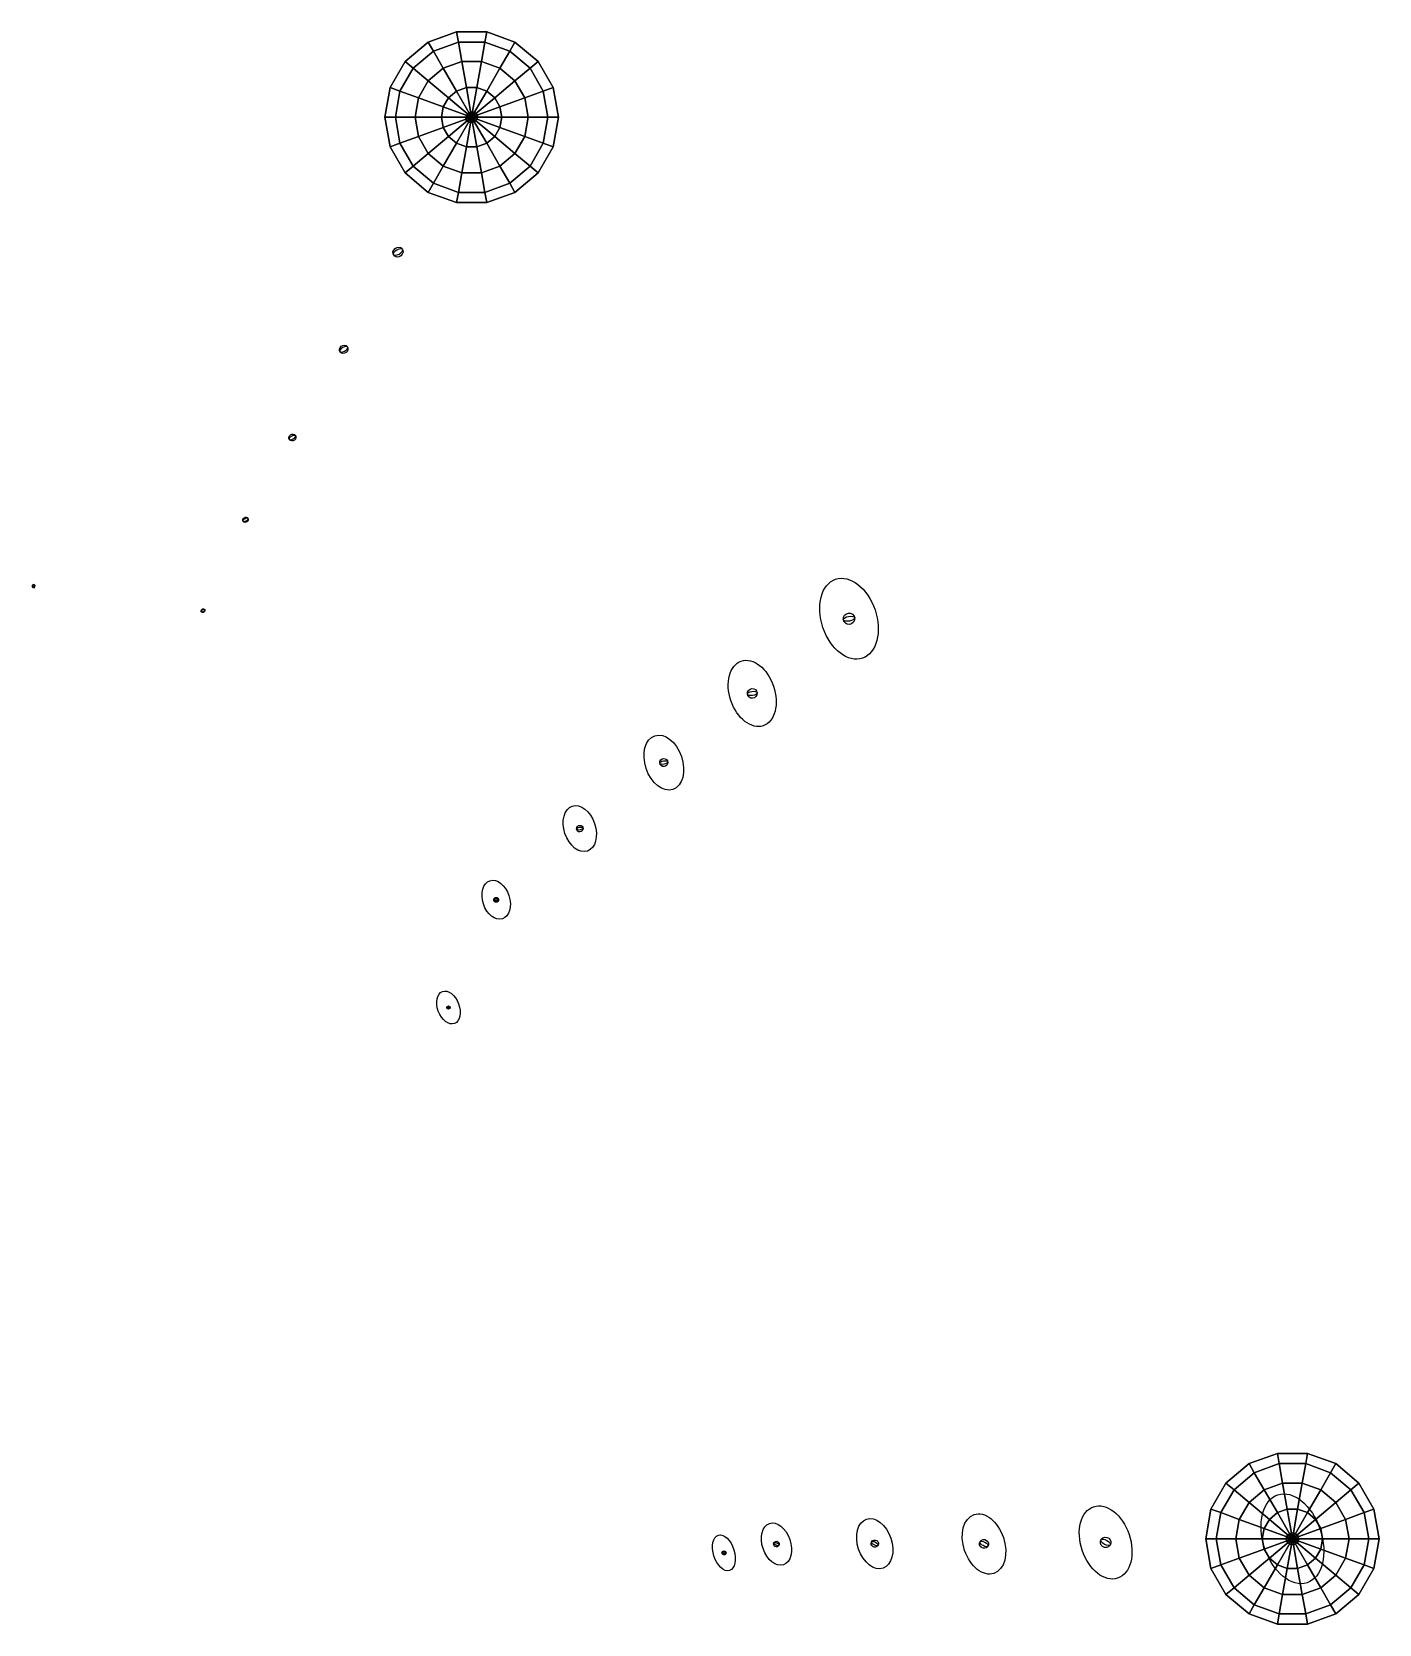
# Model space of a CAD drawing. Header units: metres. Extents: x -0.98 to 0.98, y -0.87 to 0.89.
# Drawn here: x 0.216 to 0.981, y -0.048 to 0.856 of the extents above; entities that cross this region are included whole.
import ezdxf

# ---------------------------------------------------------------- set-up
doc = ezdxf.new("R2010")
doc.units = ezdxf.units.M

msp = doc.modelspace()

# ---------------------------------------------------------------- linework, layer by layer
at = {"color": 0, "extrusion": (-0.71164, -0.242802, 0.659254)}
msp.add_circle((-0.27478, 1.30242, 0.06129), 0.02368, dxfattribs=at)
at = {"color": 0, "extrusion": (-0.712338, -0.241515, 0.658973)}
msp.add_circle((-0.25382, 2.76212, 1.42761), 0.0194, dxfattribs=at)
at = {"color": 0, "extrusion": (-0.713537, -0.240593, 0.658012)}
msp.add_circle((-0.2339, 4.11207, 2.68253), 0.01609, dxfattribs=at)
at = {"color": 0, "extrusion": (-0.713765, -0.238535, 0.658514)}
msp.add_circle((-0.2153, 5.34941, 3.84627), 0.01348, dxfattribs=at)
at = {"color": 0, "extrusion": (-0.70705, -0.229525, 0.668879)}
msp.add_circle((-0.19693, 6.41418, 5.00659), 0.01139, dxfattribs=at)
at = {"color": 0, "extrusion": (-0.722897, -0.269457, 0.636249)}
msp.add_circle((-0.12451, 7.71745, 5.67799), 0.00969, dxfattribs=at)
at = {"color": 0, "extrusion": (-0.735393, -0.24414, 0.632133)}
msp.add_circle((0.29363, 0.55919, -0.68544), 0.02631, dxfattribs=at)
at = {"color": 0, "extrusion": (-0.715637, -0.24016, 0.655886)}
msp.add_circle((0.26473, 2.05555, 0.7495), 0.0214, dxfattribs=at)
at = {"color": 0, "extrusion": (-0.720999, -0.243198, 0.648856)}
msp.add_circle((0.2071, 5.99313, 4.31596), 0.01238, dxfattribs=at)
at = {"color": 0, "extrusion": (-0.71503, -0.241082, 0.65621)}
msp.add_circle((0.2246, 4.75428, 3.26299), 0.01471, dxfattribs=at)
at = {"color": 0, "extrusion": (-0.714316, -0.239942, 0.657404)}
msp.add_circle((0.24379, 3.45509, 2.0633), 0.01764, dxfattribs=at)
at = {"color": 0, "extrusion": (-0.786414, -0.244991, 0.567038)}
msp.add_circle((0.18882, 7.65038, 4.56325), 0.0105, dxfattribs=at)
at = {"layer": '1', "color": 1, "extrusion": (0.435827, -0.794773, -0.422362)}
msp.add_circle((0.72328, 2.02055, -1.42323), 0.00303, dxfattribs=at)
at = {"layer": '1', "color": 1, "extrusion": (0.427901, -0.798398, -0.423629)}
msp.add_circle((0.66579, 3.73964, -2.20092), 0.00257, dxfattribs=at)
at = {"layer": '1', "color": 1, "extrusion": (0.422263, -0.802114, -0.422265)}
msp.add_circle((0.61365, 5.33061, -2.90639), 0.0021, dxfattribs=at)
at = {"layer": '1', "color": 1, "extrusion": (0.417718, -0.805989, -0.419397)}
msp.add_circle((0.56605, 6.80649, -3.53928), 0.00163, dxfattribs=at)
at = {"layer": '1', "color": 1, "extrusion": (0.444735, -0.804405, -0.393883)}
msp.add_circle((0.52937, 8.28936, -3.88894), 0.00117, dxfattribs=at)
at = {"layer": '1', "color": 1, "extrusion": (0.152572, -0.900291, 0.407673)}
msp.add_circle((0.75802, 1.09479, 0.04916), 0.00327, dxfattribs=at)
at = {"layer": '1', "color": 1, "extrusion": (0.144091, -0.894604, 0.422992)}
msp.add_circle((0.69371, 2.89341, 0.9374), 0.0028, dxfattribs=at)
at = {"layer": '1', "color": 1, "extrusion": (0.147294, -0.894125, 0.422901)}
msp.add_circle((0.63913, 4.54981, 1.74657), 0.00233, dxfattribs=at)
at = {"layer": '1', "color": 1, "extrusion": (0.155693, -0.893402, 0.421416)}
msp.add_circle((0.58885, 6.07706, 2.48574), 0.00187, dxfattribs=at)
at = {"layer": '1', "color": 1, "extrusion": (0.177307, -0.891559, 0.416755)}
msp.add_circle((0.54152, 7.48774, 3.14436), 0.0014, dxfattribs=at)
at = {"layer": '1', "color": 1, "extrusion": (0.231575, -0.938218, 0.257138)}
msp.add_circle((0.51199, 9.29224, 2.28174), 0.000933, dxfattribs=at)
at = {"layer": '1', "color": 1, "extrusion": (-0.439738, -0.792613, 0.422368)}
msp.add_circle((0.72328, 2.02054, 0.50139), 0.00303, dxfattribs=at)
at = {"layer": '1', "color": 1, "extrusion": (-0.465589, -0.792512, 0.393893)}
msp.add_circle((0.52938, 8.28932, 3.22398), 0.00117, dxfattribs=at)
at = {"layer": '1', "color": 1, "extrusion": (-0.425221, -0.802051, 0.419407)}
msp.add_circle((0.56605, 6.80646, 2.81776), 0.00163, dxfattribs=at)
at = {"layer": '1', "color": 1, "extrusion": (-0.428513, -0.798787, 0.422274)}
msp.add_circle((0.61365, 5.33058, 2.12346), 0.0021, dxfattribs=at)
at = {"layer": '1', "color": 1, "extrusion": (-0.43403, -0.795079, 0.423636)}
msp.add_circle((0.6658, 3.73963, 1.35137), 0.00257, dxfattribs=at)
at = {"layer": '2', "color": 2, "extrusion": (-0.176481, 0.143493, 0.973789)}
msp.add_circle((-0.83452, 0.42499, 0.9479), 0.00327, dxfattribs=at)
at = {"layer": '2', "color": 2, "extrusion": (-0.173548, 0.14619, 0.973914)}
msp.add_circle((-0.77001, 0.84951, 2.90124), 0.0028, dxfattribs=at)
at = {"layer": '2', "color": 2, "extrusion": (-0.171404, 0.150038, 0.973709)}
msp.add_circle((-0.71047, 1.24614, 4.70129), 0.00233, dxfattribs=at)
at = {"layer": '2', "color": 2, "extrusion": (-0.167275, 0.154555, 0.973721)}
msp.add_circle((-0.65414, 1.60443, 6.36036), 0.00187, dxfattribs=at)
at = {"layer": '2', "color": 2, "extrusion": (-0.156998, 0.154834, 0.975386)}
msp.add_circle((-0.59538, 1.87462, 7.89796), 0.0014, dxfattribs=at)
at = {"layer": '2', "color": 2, "extrusion": (-0.243661, 0.247476, 0.937755)}
msp.add_circle((-0.53438, 3.41879, 8.93535), 0.000933, dxfattribs=at)
at = {"layer": '2', "color": 2, "extrusion": (-0.052757, -0.223343, 0.973311)}
msp.add_circle((0.80435, 0.65179, 1.94558), 0.00303, dxfattribs=at)
at = {"layer": '2', "color": 2, "extrusion": (-0.0723, -0.235006, 0.969301)}
msp.add_circle((0.89084, 0.2657, -0.0674), 0.0035, dxfattribs=at)
at = {"layer": '2', "color": 2, "extrusion": (-0.009593, -0.325175, 0.945605)}
msp.add_circle((0.60926, 2.90123, 8.40231), 0.00117, dxfattribs=at)
at = {"layer": '2', "color": 2, "extrusion": (-0.033758, -0.234115, 0.971623)}
msp.add_circle((0.63299, 1.82682, 7.13092), 0.00163, dxfattribs=at)
at = {"layer": '2', "color": 2, "extrusion": (-0.042814, -0.2254, 0.973325)}
msp.add_circle((0.68322, 1.43795, 5.54673), 0.0021, dxfattribs=at)
at = {"layer": '2', "color": 2, "extrusion": (-0.048175, -0.223054, 0.973615)}
msp.add_circle((0.7405, 1.05646, 3.81967), 0.00257, dxfattribs=at)
at = {"layer": '3', "color": 3, "extrusion": (0.307758, -0.409014, 0.859065)}
msp.add_circle((0.85771, 0.52921, 0.1755), 0.0035, dxfattribs=at)
at = {"layer": '3', "color": 3, "extrusion": (0.301027, -0.375117, 0.876738)}
msp.add_circle((0.78815, 1.43681, 1.98638), 0.00303, dxfattribs=at)
at = {"layer": '3', "color": 3, "extrusion": (0.294225, -0.379873, 0.877)}
msp.add_circle((0.7246, 2.33268, 3.64772), 0.00257, dxfattribs=at)
at = {"layer": '3', "color": 3, "extrusion": (0.286094, -0.389362, 0.875527)}
msp.add_circle((0.66383, 3.18002, 5.16584), 0.0021, dxfattribs=at)
at = {"layer": '3', "color": 3, "extrusion": (0.272554, -0.413282, 0.868857)}
msp.add_circle((0.60045, 4.05199, 6.51123), 0.00163, dxfattribs=at)
at = {"layer": '3', "color": 3, "extrusion": (-0.326451, 0.160632, -0.931465)}
msp.add_circle((-0.58131, 3.85123, -9.73935), 0.000933, dxfattribs=at)
at = {"layer": '3', "color": 3, "extrusion": (0.282853, -0.457286, 0.843139)}
msp.add_circle((0.54387, 5.15932, 7.56328), 0.00117, dxfattribs=at)
at = {"layer": '4', "color": 4, "extrusion": (0.45557, -0.789023, -0.412187)}
msp.add_circle((0.8072, 0.19208, -0.59838), 0.0035, dxfattribs=at)
at = {"layer": '4', "color": 4, "extrusion": (-0.455536, -0.789059, 0.412157)}
msp.add_circle((0.80718, 0.19209, -0.42462), 0.0035, dxfattribs=at)
at = {"layer": '5', "color": 5, "extrusion": (0.141086, -0.989997, 0)}
msp.add_circle((0.29148, 10.4731, -0.50486), 0.0007, dxfattribs=at)
at = {"layer": '6', "color": 6}
msp.add_circle((0.93206, 0.00005, -0.5), 0.0035, dxfattribs=at)
at = {"layer": 'Supports', "color": 1}
for points in [[(0.45851, 0.84983, 0.39665), (0.44438, 0.84469, 0.39665), (0.44141, 0.84983, 0.41297), (0.45748, 0.85568, 0.41297)], [(0.45748, 0.85568, 0.41297), (0.44141, 0.84983, 0.41297), (0.44141, 0.84983, 0.43033), (0.45748, 0.85568, 0.43033)], [(0.45748, 0.85568, 0.43033), (0.44141, 0.84983, 0.43033), (0.44438, 0.84469, 0.44665), (0.45851, 0.84983, 0.44665)], [(0.47355, 0.84983, 0.39665), (0.45851, 0.84983, 0.39665), (0.45748, 0.85568, 0.41297), (0.47458, 0.85568, 0.41297)], [(0.47458, 0.85568, 0.41297), (0.45748, 0.85568, 0.41297), (0.45748, 0.85568, 0.43033), (0.47458, 0.85568, 0.43033)], [(0.47458, 0.85568, 0.43033), (0.45748, 0.85568, 0.43033), (0.45851, 0.84983, 0.44665), (0.47355, 0.84983, 0.44665)], [(0.48768, 0.84469, 0.39665), (0.47355, 0.84983, 0.39665), (0.47458, 0.85568, 0.41297), (0.49065, 0.84983, 0.41297)], [(0.49065, 0.84983, 0.43033), (0.47458, 0.85568, 0.43033), (0.47355, 0.84983, 0.44665), (0.48768, 0.84469, 0.44665)], [(0.49065, 0.84983, 0.41297), (0.47458, 0.85568, 0.41297), (0.47458, 0.85568, 0.43033), (0.49065, 0.84983, 0.43033)], [(0.44438, 0.84469, 0.39665), (0.43286, 0.83502, 0.39665), (0.42831, 0.83884, 0.41297), (0.44141, 0.84983, 0.41297)], [(0.44141, 0.84983, 0.41297), (0.42831, 0.83884, 0.41297), (0.42831, 0.83884, 0.43033), (0.44141, 0.84983, 0.43033)], [(0.44141, 0.84983, 0.43033), (0.42831, 0.83884, 0.43033), (0.43286, 0.83502, 0.44665), (0.44438, 0.84469, 0.44665)], [(0.44996, 0.83502, 0.38335), (0.44141, 0.82785, 0.38335), (0.43286, 0.83502, 0.39665), (0.44438, 0.84469, 0.39665)], [(0.44438, 0.84469, 0.44665), (0.43286, 0.83502, 0.44665), (0.44141, 0.82785, 0.45995), (0.44996, 0.83502, 0.45995)], [(0.46045, 0.83884, 0.38335), (0.44996, 0.83502, 0.38335), (0.44438, 0.84469, 0.39665), (0.45851, 0.84983, 0.39665)], [(0.45851, 0.84983, 0.44665), (0.44438, 0.84469, 0.44665), (0.44996, 0.83502, 0.45995), (0.46045, 0.83884, 0.45995)], [(0.47161, 0.83884, 0.38335), (0.46045, 0.83884, 0.38335), (0.45851, 0.84983, 0.39665), (0.47355, 0.84983, 0.39665)], [(0.47355, 0.84983, 0.44665), (0.45851, 0.84983, 0.44665), (0.46045, 0.83884, 0.45995), (0.47161, 0.83884, 0.45995)], [(0.4821, 0.83502, 0.38335), (0.47161, 0.83884, 0.38335), (0.47355, 0.84983, 0.39665), (0.48768, 0.84469, 0.39665)], [(0.48768, 0.84469, 0.44665), (0.47355, 0.84983, 0.44665), (0.47161, 0.83884, 0.45995), (0.4821, 0.83502, 0.45995)], [(0.49065, 0.82785, 0.38335), (0.4821, 0.83502, 0.38335), (0.48768, 0.84469, 0.39665), (0.4992, 0.83502, 0.39665)], [(0.4992, 0.83502, 0.44665), (0.48768, 0.84469, 0.44665), (0.4821, 0.83502, 0.45995), (0.49065, 0.82785, 0.45995)], [(0.4992, 0.83502, 0.39665), (0.48768, 0.84469, 0.39665), (0.49065, 0.84983, 0.41297), (0.50375, 0.83884, 0.41297)], [(0.50375, 0.83884, 0.43033), (0.49065, 0.84983, 0.43033), (0.48768, 0.84469, 0.44665), (0.4992, 0.83502, 0.44665)], [(0.50375, 0.83884, 0.41297), (0.49065, 0.84983, 0.41297), (0.49065, 0.84983, 0.43033), (0.50375, 0.83884, 0.43033)], [(0.43286, 0.83502, 0.39665), (0.42534, 0.822, 0.39665), (0.41976, 0.82403, 0.41297), (0.42831, 0.83884, 0.41297)], [(0.42831, 0.83884, 0.41297), (0.41976, 0.82403, 0.41297), (0.41976, 0.82403, 0.43033), (0.42831, 0.83884, 0.43033)], [(0.42831, 0.83884, 0.43033), (0.41976, 0.82403, 0.43033), (0.42534, 0.822, 0.44665), (0.43286, 0.83502, 0.44665)], [(0.44141, 0.82785, 0.38335), (0.43583, 0.81818, 0.38335), (0.42534, 0.822, 0.39665), (0.43286, 0.83502, 0.39665)], [(0.43286, 0.83502, 0.44665), (0.42534, 0.822, 0.44665), (0.43583, 0.81818, 0.45995), (0.44141, 0.82785, 0.45995)], [(0.45748, 0.822, 0.37467), (0.45293, 0.81818, 0.37467), (0.44141, 0.82785, 0.38335), (0.44996, 0.83502, 0.38335)], [(0.44996, 0.83502, 0.45995), (0.44141, 0.82785, 0.45995), (0.45293, 0.81818, 0.46864), (0.45748, 0.822, 0.46864)], [(0.46306, 0.82403, 0.37467), (0.45748, 0.822, 0.37467), (0.44996, 0.83502, 0.38335), (0.46045, 0.83884, 0.38335)], [(0.46045, 0.83884, 0.45995), (0.44996, 0.83502, 0.45995), (0.45748, 0.822, 0.46864), (0.46306, 0.82403, 0.46864)], [(0.469, 0.82403, 0.37467), (0.46306, 0.82403, 0.37467), (0.46045, 0.83884, 0.38335), (0.47161, 0.83884, 0.38335)], [(0.47161, 0.83884, 0.45995), (0.46045, 0.83884, 0.45995), (0.46306, 0.82403, 0.46864), (0.469, 0.82403, 0.46864)], [(0.47458, 0.822, 0.37467), (0.469, 0.82403, 0.37467), (0.47161, 0.83884, 0.38335), (0.4821, 0.83502, 0.38335)], [(0.4821, 0.83502, 0.45995), (0.47161, 0.83884, 0.45995), (0.469, 0.82403, 0.46864), (0.47458, 0.822, 0.46864)], [(0.47913, 0.81818, 0.37467), (0.47458, 0.822, 0.37467), (0.4821, 0.83502, 0.38335), (0.49065, 0.82785, 0.38335)], [(0.49065, 0.82785, 0.45995), (0.4821, 0.83502, 0.45995), (0.47458, 0.822, 0.46864), (0.47913, 0.81818, 0.46864)], [(0.49623, 0.81818, 0.38335), (0.49065, 0.82785, 0.38335), (0.4992, 0.83502, 0.39665), (0.50672, 0.822, 0.39665)], [(0.50672, 0.822, 0.44665), (0.4992, 0.83502, 0.44665), (0.49065, 0.82785, 0.45995), (0.49623, 0.81818, 0.45995)], [(0.50672, 0.822, 0.39665), (0.4992, 0.83502, 0.39665), (0.50375, 0.83884, 0.41297), (0.5123, 0.82403, 0.41297)], [(0.5123, 0.82403, 0.43033), (0.50375, 0.83884, 0.43033), (0.4992, 0.83502, 0.44665), (0.50672, 0.822, 0.44665)], [(0.5123, 0.82403, 0.41297), (0.50375, 0.83884, 0.41297), (0.50375, 0.83884, 0.43033), (0.5123, 0.82403, 0.43033)], [(0.42534, 0.822, 0.39665), (0.42273, 0.80719, 0.39665), (0.41679, 0.80719, 0.41297), (0.41976, 0.82403, 0.41297)], [(0.41976, 0.82403, 0.41297), (0.41679, 0.80719, 0.41297), (0.41679, 0.80719, 0.43033), (0.41976, 0.82403, 0.43033)], [(0.41976, 0.82403, 0.43033), (0.41679, 0.80719, 0.43033), (0.42273, 0.80719, 0.44665), (0.42534, 0.822, 0.44665)], [(0.45293, 0.81818, 0.37467), (0.44996, 0.81304, 0.37467), (0.43583, 0.81818, 0.38335), (0.44141, 0.82785, 0.38335)], [(0.44141, 0.82785, 0.45995), (0.43583, 0.81818, 0.45995), (0.44996, 0.81304, 0.46864), (0.45293, 0.81818, 0.46864)], [(0.46603, 0.80719, 0.37165), (0.46603, 0.80719, 0.37165), (0.45748, 0.822, 0.37467), (0.46306, 0.82403, 0.37467)], [(0.46306, 0.82403, 0.46864), (0.45748, 0.822, 0.46864), (0.46603, 0.80719, 0.47165)], [(0.46603, 0.80719, 0.37165), (0.46603, 0.80719, 0.37165), (0.46306, 0.82403, 0.37467), (0.469, 0.82403, 0.37467)], [(0.469, 0.82403, 0.46864), (0.46306, 0.82403, 0.46864), (0.46603, 0.80719, 0.47165)], [(0.46603, 0.80719, 0.37165), (0.46603, 0.80719, 0.37165), (0.469, 0.82403, 0.37467), (0.47458, 0.822, 0.37467)], [(0.47458, 0.822, 0.46864), (0.469, 0.82403, 0.46864), (0.46603, 0.80719, 0.47165)], [(0.4821, 0.81304, 0.37467), (0.47913, 0.81818, 0.37467), (0.49065, 0.82785, 0.38335), (0.49623, 0.81818, 0.38335)], [(0.49623, 0.81818, 0.45995), (0.49065, 0.82785, 0.45995), (0.47913, 0.81818, 0.46864), (0.4821, 0.81304, 0.46864)], [(0.50933, 0.80719, 0.39665), (0.50672, 0.822, 0.39665), (0.5123, 0.82403, 0.41297), (0.51527, 0.80719, 0.41297)], [(0.51527, 0.80719, 0.43033), (0.5123, 0.82403, 0.43033), (0.50672, 0.822, 0.44665), (0.50933, 0.80719, 0.44665)], [(0.51527, 0.80719, 0.41297), (0.5123, 0.82403, 0.41297), (0.5123, 0.82403, 0.43033), (0.51527, 0.80719, 0.43033)], [(0.43583, 0.81818, 0.38335), (0.43389, 0.80719, 0.38335), (0.42273, 0.80719, 0.39665), (0.42534, 0.822, 0.39665)], [(0.42534, 0.822, 0.44665), (0.42273, 0.80719, 0.44665), (0.43389, 0.80719, 0.45995), (0.43583, 0.81818, 0.45995)], [(0.44996, 0.81304, 0.37467), (0.44893, 0.80719, 0.37467), (0.43389, 0.80719, 0.38335), (0.43583, 0.81818, 0.38335)], [(0.43583, 0.81818, 0.45995), (0.43389, 0.80719, 0.45995), (0.44893, 0.80719, 0.46864), (0.44996, 0.81304, 0.46864)], [(0.46603, 0.80719, 0.37165), (0.46603, 0.80719, 0.37165), (0.44996, 0.81304, 0.37467), (0.45293, 0.81818, 0.37467)], [(0.45293, 0.81818, 0.46864), (0.44996, 0.81304, 0.46864), (0.46603, 0.80719, 0.47165)], [(0.46603, 0.80719, 0.37165), (0.46603, 0.80719, 0.37165), (0.45293, 0.81818, 0.37467), (0.45748, 0.822, 0.37467)], [(0.45748, 0.822, 0.46864), (0.45293, 0.81818, 0.46864), (0.46603, 0.80719, 0.47165)], [(0.46603, 0.80719, 0.37165), (0.46603, 0.80719, 0.37165), (0.47458, 0.822, 0.37467), (0.47913, 0.81818, 0.37467)], [(0.47913, 0.81818, 0.46864), (0.47458, 0.822, 0.46864), (0.46603, 0.80719, 0.47165)], [(0.46603, 0.80719, 0.37165), (0.46603, 0.80719, 0.37165), (0.47913, 0.81818, 0.37467), (0.4821, 0.81304, 0.37467)], [(0.4821, 0.81304, 0.46864), (0.47913, 0.81818, 0.46864), (0.46603, 0.80719, 0.47165)], [(0.48313, 0.80719, 0.37467), (0.4821, 0.81304, 0.37467), (0.49623, 0.81818, 0.38335), (0.49817, 0.80719, 0.38335)], [(0.49817, 0.80719, 0.45995), (0.49623, 0.81818, 0.45995), (0.4821, 0.81304, 0.46864), (0.48313, 0.80719, 0.46864)], [(0.49817, 0.80719, 0.38335), (0.49623, 0.81818, 0.38335), (0.50672, 0.822, 0.39665), (0.50933, 0.80719, 0.39665)], [(0.50933, 0.80719, 0.44665), (0.50672, 0.822, 0.44665), (0.49623, 0.81818, 0.45995), (0.49817, 0.80719, 0.45995)], [(0.42273, 0.80719, 0.39665), (0.42534, 0.79238, 0.39665), (0.41976, 0.79035, 0.41297), (0.41679, 0.80719, 0.41297)], [(0.41679, 0.80719, 0.41297), (0.41976, 0.79035, 0.41297), (0.41976, 0.79035, 0.43033), (0.41679, 0.80719, 0.43033)], [(0.41679, 0.80719, 0.43033), (0.41976, 0.79035, 0.43033), (0.42534, 0.79238, 0.44665), (0.42273, 0.80719, 0.44665)], [(0.43389, 0.80719, 0.38335), (0.43583, 0.7962, 0.38335), (0.42534, 0.79238, 0.39665), (0.42273, 0.80719, 0.39665)], [(0.42273, 0.80719, 0.44665), (0.42534, 0.79238, 0.44665), (0.43583, 0.7962, 0.45995), (0.43389, 0.80719, 0.45995)], [(0.44893, 0.80719, 0.37467), (0.44996, 0.80134, 0.37467), (0.43583, 0.7962, 0.38335), (0.43389, 0.80719, 0.38335)], [(0.43389, 0.80719, 0.45995), (0.43583, 0.7962, 0.45995), (0.44996, 0.80134, 0.46864), (0.44893, 0.80719, 0.46864)], [(0.46603, 0.80719, 0.37165), (0.46603, 0.80719, 0.37165), (0.44893, 0.80719, 0.37467), (0.44996, 0.81304, 0.37467)], [(0.44996, 0.81304, 0.46864), (0.44893, 0.80719, 0.46864), (0.46603, 0.80719, 0.47165)], [(0.46603, 0.80719, 0.37165), (0.46603, 0.80719, 0.37165), (0.44996, 0.80134, 0.37467), (0.44893, 0.80719, 0.37467)], [(0.44893, 0.80719, 0.46864), (0.44996, 0.80134, 0.46864), (0.46603, 0.80719, 0.47165)], [(0.46603, 0.80719, 0.37165), (0.46603, 0.80719, 0.37165), (0.45293, 0.7962, 0.37467), (0.44996, 0.80134, 0.37467)], [(0.44996, 0.80134, 0.46864), (0.45293, 0.7962, 0.46864), (0.46603, 0.80719, 0.47165)], [(0.46603, 0.80719, 0.37165), (0.46603, 0.80719, 0.37165), (0.45748, 0.79238, 0.37467), (0.45293, 0.7962, 0.37467)], [(0.45293, 0.7962, 0.46864), (0.45748, 0.79238, 0.46864), (0.46603, 0.80719, 0.47165)], [(0.46603, 0.80719, 0.37165), (0.46603, 0.80719, 0.37165), (0.46306, 0.79035, 0.37467), (0.45748, 0.79238, 0.37467)], [(0.45748, 0.79238, 0.46864), (0.46306, 0.79035, 0.46864), (0.46603, 0.80719, 0.47165)], [(0.46603, 0.80719, 0.37165), (0.46603, 0.80719, 0.37165), (0.469, 0.79035, 0.37467), (0.46306, 0.79035, 0.37467)], [(0.46306, 0.79035, 0.46864), (0.469, 0.79035, 0.46864), (0.46603, 0.80719, 0.47165)], [(0.46603, 0.80719, 0.37165), (0.46603, 0.80719, 0.37165), (0.4821, 0.81304, 0.37467), (0.48313, 0.80719, 0.37467)], [(0.48313, 0.80719, 0.46864), (0.4821, 0.81304, 0.46864), (0.46603, 0.80719, 0.47165)], [(0.46603, 0.80719, 0.37165), (0.46603, 0.80719, 0.37165), (0.47458, 0.79238, 0.37467), (0.469, 0.79035, 0.37467)], [(0.469, 0.79035, 0.46864), (0.47458, 0.79238, 0.46864), (0.46603, 0.80719, 0.47165)], [(0.46603, 0.80719, 0.37165), (0.46603, 0.80719, 0.37165), (0.47913, 0.7962, 0.37467), (0.47458, 0.79238, 0.37467)], [(0.47458, 0.79238, 0.46864), (0.47913, 0.7962, 0.46864), (0.46603, 0.80719, 0.47165)], [(0.46603, 0.80719, 0.37165), (0.46603, 0.80719, 0.37165), (0.4821, 0.80134, 0.37467), (0.47913, 0.7962, 0.37467)], [(0.47913, 0.7962, 0.46864), (0.4821, 0.80134, 0.46864), (0.46603, 0.80719, 0.47165)], [(0.46603, 0.80719, 0.37165), (0.46603, 0.80719, 0.37165), (0.48313, 0.80719, 0.37467), (0.4821, 0.80134, 0.37467)], [(0.4821, 0.80134, 0.46864), (0.48313, 0.80719, 0.46864), (0.46603, 0.80719, 0.47165)], [(0.4821, 0.80134, 0.37467), (0.48313, 0.80719, 0.37467), (0.49817, 0.80719, 0.38335), (0.49623, 0.7962, 0.38335)], [(0.49623, 0.7962, 0.45995), (0.49817, 0.80719, 0.45995), (0.48313, 0.80719, 0.46864), (0.4821, 0.80134, 0.46864)], [(0.49623, 0.7962, 0.38335), (0.49817, 0.80719, 0.38335), (0.50933, 0.80719, 0.39665), (0.50672, 0.79238, 0.39665)], [(0.50672, 0.79238, 0.44665), (0.50933, 0.80719, 0.44665), (0.49817, 0.80719, 0.45995), (0.49623, 0.7962, 0.45995)], [(0.50672, 0.79238, 0.39665), (0.50933, 0.80719, 0.39665), (0.51527, 0.80719, 0.41297), (0.5123, 0.79035, 0.41297)], [(0.5123, 0.79035, 0.43033), (0.51527, 0.80719, 0.43033), (0.50933, 0.80719, 0.44665), (0.50672, 0.79238, 0.44665)], [(0.5123, 0.79035, 0.41297), (0.51527, 0.80719, 0.41297), (0.51527, 0.80719, 0.43033), (0.5123, 0.79035, 0.43033)], [(0.43583, 0.7962, 0.38335), (0.44141, 0.78653, 0.38335), (0.43286, 0.77935, 0.39665), (0.42534, 0.79238, 0.39665)], [(0.42534, 0.79238, 0.44665), (0.43286, 0.77935, 0.44665), (0.44141, 0.78653, 0.45995), (0.43583, 0.7962, 0.45995)], [(0.44996, 0.80134, 0.37467), (0.45293, 0.7962, 0.37467), (0.44141, 0.78653, 0.38335), (0.43583, 0.7962, 0.38335)], [(0.43583, 0.7962, 0.45995), (0.44141, 0.78653, 0.45995), (0.45293, 0.7962, 0.46864), (0.44996, 0.80134, 0.46864)], [(0.45293, 0.7962, 0.37467), (0.45748, 0.79238, 0.37467), (0.44996, 0.77935, 0.38335), (0.44141, 0.78653, 0.38335)], [(0.44141, 0.78653, 0.45995), (0.44996, 0.77935, 0.45995), (0.45748, 0.79238, 0.46864), (0.45293, 0.7962, 0.46864)], [(0.47458, 0.79238, 0.37467), (0.47913, 0.7962, 0.37467), (0.49065, 0.78653, 0.38335), (0.4821, 0.77935, 0.38335)], [(0.4821, 0.77935, 0.45995), (0.49065, 0.78653, 0.45995), (0.47913, 0.7962, 0.46864), (0.47458, 0.79238, 0.46864)], [(0.47913, 0.7962, 0.37467), (0.4821, 0.80134, 0.37467), (0.49623, 0.7962, 0.38335), (0.49065, 0.78653, 0.38335)], [(0.49065, 0.78653, 0.45995), (0.49623, 0.7962, 0.45995), (0.4821, 0.80134, 0.46864), (0.47913, 0.7962, 0.46864)], [(0.49065, 0.78653, 0.38335), (0.49623, 0.7962, 0.38335), (0.50672, 0.79238, 0.39665), (0.4992, 0.77935, 0.39665)], [(0.4992, 0.77935, 0.44665), (0.50672, 0.79238, 0.44665), (0.49623, 0.7962, 0.45995), (0.49065, 0.78653, 0.45995)], [(0.42534, 0.79238, 0.39665), (0.43286, 0.77935, 0.39665), (0.42831, 0.77554, 0.41297), (0.41976, 0.79035, 0.41297)], [(0.41976, 0.79035, 0.43033), (0.42831, 0.77554, 0.43033), (0.43286, 0.77935, 0.44665), (0.42534, 0.79238, 0.44665)], [(0.41976, 0.79035, 0.41297), (0.42831, 0.77554, 0.41297), (0.42831, 0.77554, 0.43033), (0.41976, 0.79035, 0.43033)], [(0.45748, 0.79238, 0.37467), (0.46306, 0.79035, 0.37467), (0.46045, 0.77554, 0.38335), (0.44996, 0.77935, 0.38335)], [(0.44996, 0.77935, 0.45995), (0.46045, 0.77554, 0.45995), (0.46306, 0.79035, 0.46864), (0.45748, 0.79238, 0.46864)], [(0.46306, 0.79035, 0.37467), (0.469, 0.79035, 0.37467), (0.47161, 0.77554, 0.38335), (0.46045, 0.77554, 0.38335)], [(0.46045, 0.77554, 0.45995), (0.47161, 0.77554, 0.45995), (0.469, 0.79035, 0.46864), (0.46306, 0.79035, 0.46864)], [(0.469, 0.79035, 0.37467), (0.47458, 0.79238, 0.37467), (0.4821, 0.77935, 0.38335), (0.47161, 0.77554, 0.38335)], [(0.47161, 0.77554, 0.45995), (0.4821, 0.77935, 0.45995), (0.47458, 0.79238, 0.46864), (0.469, 0.79035, 0.46864)], [(0.4992, 0.77935, 0.39665), (0.50672, 0.79238, 0.39665), (0.5123, 0.79035, 0.41297), (0.50375, 0.77554, 0.41297)], [(0.50375, 0.77554, 0.43033), (0.5123, 0.79035, 0.43033), (0.50672, 0.79238, 0.44665), (0.4992, 0.77935, 0.44665)], [(0.50375, 0.77554, 0.41297), (0.5123, 0.79035, 0.41297), (0.5123, 0.79035, 0.43033), (0.50375, 0.77554, 0.43033)], [(0.43286, 0.77935, 0.39665), (0.44438, 0.76969, 0.39665), (0.44141, 0.76454, 0.41297), (0.42831, 0.77554, 0.41297)], [(0.42831, 0.77554, 0.43033), (0.44141, 0.76454, 0.43033), (0.44438, 0.76969, 0.44665), (0.43286, 0.77935, 0.44665)], [(0.44141, 0.78653, 0.38335), (0.44996, 0.77935, 0.38335), (0.44438, 0.76969, 0.39665), (0.43286, 0.77935, 0.39665)], [(0.43286, 0.77935, 0.44665), (0.44438, 0.76969, 0.44665), (0.44996, 0.77935, 0.45995), (0.44141, 0.78653, 0.45995)], [(0.44996, 0.77935, 0.38335), (0.46045, 0.77554, 0.38335), (0.45851, 0.76454, 0.39665), (0.44438, 0.76969, 0.39665)], [(0.44438, 0.76969, 0.44665), (0.45851, 0.76454, 0.44665), (0.46045, 0.77554, 0.45995), (0.44996, 0.77935, 0.45995)], [(0.47161, 0.77554, 0.38335), (0.4821, 0.77935, 0.38335), (0.48768, 0.76969, 0.39665), (0.47355, 0.76454, 0.39665)], [(0.47355, 0.76454, 0.44665), (0.48768, 0.76969, 0.44665), (0.4821, 0.77935, 0.45995), (0.47161, 0.77554, 0.45995)], [(0.4821, 0.77935, 0.38335), (0.49065, 0.78653, 0.38335), (0.4992, 0.77935, 0.39665), (0.48768, 0.76969, 0.39665)], [(0.48768, 0.76969, 0.44665), (0.4992, 0.77935, 0.44665), (0.49065, 0.78653, 0.45995), (0.4821, 0.77935, 0.45995)], [(0.48768, 0.76969, 0.39665), (0.4992, 0.77935, 0.39665), (0.50375, 0.77554, 0.41297), (0.49065, 0.76454, 0.41297)], [(0.49065, 0.76454, 0.43033), (0.50375, 0.77554, 0.43033), (0.4992, 0.77935, 0.44665), (0.48768, 0.76969, 0.44665)], [(0.42831, 0.77554, 0.41297), (0.44141, 0.76454, 0.41297), (0.44141, 0.76454, 0.43033), (0.42831, 0.77554, 0.43033)], [(0.44438, 0.76969, 0.39665), (0.45851, 0.76454, 0.39665), (0.45748, 0.7587, 0.41297), (0.44141, 0.76454, 0.41297)], [(0.44141, 0.76454, 0.43033), (0.45748, 0.7587, 0.43033), (0.45851, 0.76454, 0.44665), (0.44438, 0.76969, 0.44665)], [(0.46045, 0.77554, 0.38335), (0.47161, 0.77554, 0.38335), (0.47355, 0.76454, 0.39665), (0.45851, 0.76454, 0.39665)], [(0.45851, 0.76454, 0.44665), (0.47355, 0.76454, 0.44665), (0.47161, 0.77554, 0.45995), (0.46045, 0.77554, 0.45995)], [(0.47355, 0.76454, 0.39665), (0.48768, 0.76969, 0.39665), (0.49065, 0.76454, 0.41297), (0.47458, 0.7587, 0.41297)], [(0.47458, 0.7587, 0.43033), (0.49065, 0.76454, 0.43033), (0.48768, 0.76969, 0.44665), (0.47355, 0.76454, 0.44665)], [(0.49065, 0.76454, 0.41297), (0.50375, 0.77554, 0.41297), (0.50375, 0.77554, 0.43033), (0.49065, 0.76454, 0.43033)], [(0.44141, 0.76454, 0.41297), (0.45748, 0.7587, 0.41297), (0.45748, 0.7587, 0.43033), (0.44141, 0.76454, 0.43033)], [(0.45851, 0.76454, 0.39665), (0.47355, 0.76454, 0.39665), (0.47458, 0.7587, 0.41297), (0.45748, 0.7587, 0.41297)], [(0.45748, 0.7587, 0.43033), (0.47458, 0.7587, 0.43033), (0.47355, 0.76454, 0.44665), (0.45851, 0.76454, 0.44665)], [(0.47458, 0.7587, 0.41297), (0.49065, 0.76454, 0.41297), (0.49065, 0.76454, 0.43033), (0.47458, 0.7587, 0.43033)], [(0.45748, 0.7587, 0.41297), (0.47458, 0.7587, 0.41297), (0.47458, 0.7587, 0.43033), (0.45748, 0.7587, 0.43033)], [(0.92454, 0.04269, -0.525), (0.91041, 0.03755, -0.525), (0.90744, 0.04269, -0.50868), (0.92351, 0.04854, -0.50868)], [(0.92351, 0.04854, -0.50868), (0.90744, 0.04269, -0.50868), (0.90744, 0.04269, -0.49132), (0.92351, 0.04854, -0.49132)], [(0.92351, 0.04854, -0.49132), (0.90744, 0.04269, -0.49132), (0.91041, 0.03755, -0.475), (0.92454, 0.04269, -0.475)], [(0.93958, 0.04269, -0.525), (0.92454, 0.04269, -0.525), (0.92351, 0.04854, -0.50868), (0.94061, 0.04854, -0.50868)], [(0.94061, 0.04854, -0.50868), (0.92351, 0.04854, -0.50868), (0.92351, 0.04854, -0.49132), (0.94061, 0.04854, -0.49132)], [(0.94061, 0.04854, -0.49132), (0.92351, 0.04854, -0.49132), (0.92454, 0.04269, -0.475), (0.93958, 0.04269, -0.475)], [(0.95371, 0.03755, -0.525), (0.93958, 0.04269, -0.525), (0.94061, 0.04854, -0.50868), (0.95668, 0.04269, -0.50868)], [(0.95668, 0.04269, -0.49132), (0.94061, 0.04854, -0.49132), (0.93958, 0.04269, -0.475), (0.95371, 0.03755, -0.475)], [(0.95668, 0.04269, -0.50868), (0.94061, 0.04854, -0.50868), (0.94061, 0.04854, -0.49132), (0.95668, 0.04269, -0.49132)], [(0.91041, 0.03755, -0.525), (0.89889, 0.02788, -0.525), (0.89434, 0.0317, -0.50868), (0.90744, 0.04269, -0.50868)], [(0.90744, 0.04269, -0.50868), (0.89434, 0.0317, -0.50868), (0.89434, 0.0317, -0.49132), (0.90744, 0.04269, -0.49132)], [(0.90744, 0.04269, -0.49132), (0.89434, 0.0317, -0.49132), (0.89889, 0.02788, -0.475), (0.91041, 0.03755, -0.475)], [(0.91599, 0.02788, -0.5383), (0.90744, 0.02071, -0.5383), (0.89889, 0.02788, -0.525), (0.91041, 0.03755, -0.525)], [(0.91041, 0.03755, -0.475), (0.89889, 0.02788, -0.475), (0.90744, 0.02071, -0.4617), (0.91599, 0.02788, -0.4617)], [(0.92648, 0.0317, -0.5383), (0.91599, 0.02788, -0.5383), (0.91041, 0.03755, -0.525), (0.92454, 0.04269, -0.525)], [(0.92454, 0.04269, -0.475), (0.91041, 0.03755, -0.475), (0.91599, 0.02788, -0.4617), (0.92648, 0.0317, -0.4617)], [(0.93764, 0.0317, -0.5383), (0.92648, 0.0317, -0.5383), (0.92454, 0.04269, -0.525), (0.93958, 0.04269, -0.525)], [(0.93958, 0.04269, -0.475), (0.92454, 0.04269, -0.475), (0.92648, 0.0317, -0.4617), (0.93764, 0.0317, -0.4617)], [(0.94813, 0.02788, -0.5383), (0.93764, 0.0317, -0.5383), (0.93958, 0.04269, -0.525), (0.95371, 0.03755, -0.525)], [(0.95371, 0.03755, -0.475), (0.93958, 0.04269, -0.475), (0.93764, 0.0317, -0.4617), (0.94813, 0.02788, -0.4617)], [(0.95668, 0.02071, -0.5383), (0.94813, 0.02788, -0.5383), (0.95371, 0.03755, -0.525), (0.96523, 0.02788, -0.525)], [(0.96523, 0.02788, -0.475), (0.95371, 0.03755, -0.475), (0.94813, 0.02788, -0.4617), (0.95668, 0.02071, -0.4617)], [(0.96523, 0.02788, -0.525), (0.95371, 0.03755, -0.525), (0.95668, 0.04269, -0.50868), (0.96978, 0.0317, -0.50868)], [(0.96978, 0.0317, -0.49132), (0.95668, 0.04269, -0.49132), (0.95371, 0.03755, -0.475), (0.96523, 0.02788, -0.475)], [(0.96978, 0.0317, -0.50868), (0.95668, 0.04269, -0.50868), (0.95668, 0.04269, -0.49132), (0.96978, 0.0317, -0.49132)], [(0.89889, 0.02788, -0.525), (0.89137, 0.01486, -0.525), (0.88579, 0.01689, -0.50868), (0.89434, 0.0317, -0.50868)], [(0.89434, 0.0317, -0.50868), (0.88579, 0.01689, -0.50868), (0.88579, 0.01689, -0.49132), (0.89434, 0.0317, -0.49132)], [(0.89434, 0.0317, -0.49132), (0.88579, 0.01689, -0.49132), (0.89137, 0.01486, -0.475), (0.89889, 0.02788, -0.475)], [(0.90744, 0.02071, -0.5383), (0.90186, 0.01104, -0.5383), (0.89137, 0.01486, -0.525), (0.89889, 0.02788, -0.525)], [(0.89889, 0.02788, -0.475), (0.89137, 0.01486, -0.475), (0.90186, 0.01104, -0.4617), (0.90744, 0.02071, -0.4617)], [(0.92351, 0.01486, -0.54699), (0.91896, 0.01104, -0.54699), (0.90744, 0.02071, -0.5383), (0.91599, 0.02788, -0.5383)], [(0.91599, 0.02788, -0.4617), (0.90744, 0.02071, -0.4617), (0.91896, 0.01104, -0.45302), (0.92351, 0.01486, -0.45302)], [(0.92909, 0.01689, -0.54699), (0.92351, 0.01486, -0.54699), (0.91599, 0.02788, -0.5383), (0.92648, 0.0317, -0.5383)], [(0.92648, 0.0317, -0.4617), (0.91599, 0.02788, -0.4617), (0.92351, 0.01486, -0.45302), (0.92909, 0.01689, -0.45302)], [(0.93503, 0.01689, -0.54699), (0.92909, 0.01689, -0.54699), (0.92648, 0.0317, -0.5383), (0.93764, 0.0317, -0.5383)], [(0.93764, 0.0317, -0.4617), (0.92648, 0.0317, -0.4617), (0.92909, 0.01689, -0.45302), (0.93503, 0.01689, -0.45302)], [(0.94061, 0.01486, -0.54699), (0.93503, 0.01689, -0.54699), (0.93764, 0.0317, -0.5383), (0.94813, 0.02788, -0.5383)], [(0.94813, 0.02788, -0.4617), (0.93764, 0.0317, -0.4617), (0.93503, 0.01689, -0.45302), (0.94061, 0.01486, -0.45302)], [(0.94516, 0.01104, -0.54699), (0.94061, 0.01486, -0.54699), (0.94813, 0.02788, -0.5383), (0.95668, 0.02071, -0.5383)], [(0.95668, 0.02071, -0.4617), (0.94813, 0.02788, -0.4617), (0.94061, 0.01486, -0.45302), (0.94516, 0.01104, -0.45302)], [(0.96226, 0.01104, -0.5383), (0.95668, 0.02071, -0.5383), (0.96523, 0.02788, -0.525), (0.97275, 0.01486, -0.525)], [(0.97275, 0.01486, -0.475), (0.96523, 0.02788, -0.475), (0.95668, 0.02071, -0.4617), (0.96226, 0.01104, -0.4617)], [(0.97275, 0.01486, -0.525), (0.96523, 0.02788, -0.525), (0.96978, 0.0317, -0.50868), (0.97833, 0.01689, -0.50868)], [(0.97833, 0.01689, -0.49132), (0.96978, 0.0317, -0.49132), (0.96523, 0.02788, -0.475), (0.97275, 0.01486, -0.475)], [(0.97833, 0.01689, -0.50868), (0.96978, 0.0317, -0.50868), (0.96978, 0.0317, -0.49132), (0.97833, 0.01689, -0.49132)], [(0.91896, 0.01104, -0.54699), (0.91599, 0.0059, -0.54699), (0.90186, 0.01104, -0.5383), (0.90744, 0.02071, -0.5383)], [(0.90744, 0.02071, -0.4617), (0.90186, 0.01104, -0.4617), (0.91599, 0.0059, -0.45302), (0.91896, 0.01104, -0.45302)], [(0.94813, 0.0059, -0.54699), (0.94516, 0.01104, -0.54699), (0.95668, 0.02071, -0.5383), (0.96226, 0.01104, -0.5383)], [(0.96226, 0.01104, -0.4617), (0.95668, 0.02071, -0.4617), (0.94516, 0.01104, -0.45302), (0.94813, 0.0059, -0.45302)], [(0.89137, 0.01486, -0.525), (0.88876, 0.00005, -0.525), (0.88282, 0.00005, -0.50868), (0.88579, 0.01689, -0.50868)], [(0.88579, 0.01689, -0.50868), (0.88282, 0.00005, -0.50868), (0.88282, 0.00005, -0.49132), (0.88579, 0.01689, -0.49132)], [(0.88579, 0.01689, -0.49132), (0.88282, 0.00005, -0.49132), (0.88876, 0.00005, -0.475), (0.89137, 0.01486, -0.475)], [(0.90186, 0.01104, -0.5383), (0.89992, 0.00005, -0.5383), (0.88876, 0.00005, -0.525), (0.89137, 0.01486, -0.525)], [(0.89137, 0.01486, -0.475), (0.88876, 0.00005, -0.475), (0.89992, 0.00005, -0.4617), (0.90186, 0.01104, -0.4617)], [(0.91599, 0.0059, -0.54699), (0.91496, 0.00005, -0.54699), (0.89992, 0.00005, -0.5383), (0.90186, 0.01104, -0.5383)], [(0.90186, 0.01104, -0.4617), (0.89992, 0.00005, -0.4617), (0.91496, 0.00005, -0.45302), (0.91599, 0.0059, -0.45302)], [(0.93206, 0.00005, -0.55), (0.93206, 0.00005, -0.55), (0.91599, 0.0059, -0.54699), (0.91896, 0.01104, -0.54699)], [(0.91896, 0.01104, -0.45302), (0.91599, 0.0059, -0.45302), (0.93206, 0.00005, -0.45)], [(0.93206, 0.00005, -0.55), (0.93206, 0.00005, -0.55), (0.91896, 0.01104, -0.54699), (0.92351, 0.01486, -0.54699)], [(0.92351, 0.01486, -0.45302), (0.91896, 0.01104, -0.45302), (0.93206, 0.00005, -0.45)], [(0.93206, 0.00005, -0.55), (0.93206, 0.00005, -0.55), (0.92351, 0.01486, -0.54699), (0.92909, 0.01689, -0.54699)], [(0.92909, 0.01689, -0.45302), (0.92351, 0.01486, -0.45302), (0.93206, 0.00005, -0.45)], [(0.93206, 0.00005, -0.55), (0.93206, 0.00005, -0.55), (0.92909, 0.01689, -0.54699), (0.93503, 0.01689, -0.54699)], [(0.93503, 0.01689, -0.45302), (0.92909, 0.01689, -0.45302), (0.93206, 0.00005, -0.45)], [(0.93206, 0.00005, -0.55), (0.93206, 0.00005, -0.55), (0.93503, 0.01689, -0.54699), (0.94061, 0.01486, -0.54699)], [(0.94061, 0.01486, -0.45302), (0.93503, 0.01689, -0.45302), (0.93206, 0.00005, -0.45)], [(0.93206, 0.00005, -0.55), (0.93206, 0.00005, -0.55), (0.94061, 0.01486, -0.54699), (0.94516, 0.01104, -0.54699)], [(0.94516, 0.01104, -0.45302), (0.94061, 0.01486, -0.45302), (0.93206, 0.00005, -0.45)], [(0.93206, 0.00005, -0.55), (0.93206, 0.00005, -0.55), (0.94516, 0.01104, -0.54699), (0.94813, 0.0059, -0.54699)], [(0.94813, 0.0059, -0.45302), (0.94516, 0.01104, -0.45302), (0.93206, 0.00005, -0.45)], [(0.94916, 0.00005, -0.54699), (0.94813, 0.0059, -0.54699), (0.96226, 0.01104, -0.5383), (0.9642, 0.00005, -0.5383)], [(0.9642, 0.00005, -0.4617), (0.96226, 0.01104, -0.4617), (0.94813, 0.0059, -0.45302), (0.94916, 0.00005, -0.45302)], [(0.9642, 0.00005, -0.5383), (0.96226, 0.01104, -0.5383), (0.97275, 0.01486, -0.525), (0.97536, 0.00005, -0.525)], [(0.97536, 0.00005, -0.475), (0.97275, 0.01486, -0.475), (0.96226, 0.01104, -0.4617), (0.9642, 0.00005, -0.4617)], [(0.97536, 0.00005, -0.525), (0.97275, 0.01486, -0.525), (0.97833, 0.01689, -0.50868), (0.9813, 0.00005, -0.50868)], [(0.9813, 0.00005, -0.49132), (0.97833, 0.01689, -0.49132), (0.97275, 0.01486, -0.475), (0.97536, 0.00005, -0.475)], [(0.9813, 0.00005, -0.50868), (0.97833, 0.01689, -0.50868), (0.97833, 0.01689, -0.49132), (0.9813, 0.00005, -0.49132)], [(0.88876, 0.00005, -0.525), (0.89137, -0.01476, -0.525), (0.88579, -0.01679, -0.50868), (0.88282, 0.00005, -0.50868)], [(0.88282, 0.00005, -0.50868), (0.88579, -0.01679, -0.50868), (0.88579, -0.01679, -0.49132), (0.88282, 0.00005, -0.49132)], [(0.88282, 0.00005, -0.49132), (0.88579, -0.01679, -0.49132), (0.89137, -0.01476, -0.475), (0.88876, 0.00005, -0.475)], [(0.89992, 0.00005, -0.5383), (0.90186, -0.01094, -0.5383), (0.89137, -0.01476, -0.525), (0.88876, 0.00005, -0.525)], [(0.88876, 0.00005, -0.475), (0.89137, -0.01476, -0.475), (0.90186, -0.01094, -0.4617), (0.89992, 0.00005, -0.4617)], [(0.91496, 0.00005, -0.54699), (0.91599, -0.0058, -0.54699), (0.90186, -0.01094, -0.5383), (0.89992, 0.00005, -0.5383)], [(0.89992, 0.00005, -0.4617), (0.90186, -0.01094, -0.4617), (0.91599, -0.0058, -0.45302), (0.91496, 0.00005, -0.45302)], [(0.93206, 0.00005, -0.55), (0.93206, 0.00005, -0.55), (0.91496, 0.00005, -0.54699), (0.91599, 0.0059, -0.54699)], [(0.91599, 0.0059, -0.45302), (0.91496, 0.00005, -0.45302), (0.93206, 0.00005, -0.45)], [(0.93206, 0.00005, -0.55), (0.93206, 0.00005, -0.55), (0.91599, -0.0058, -0.54699), (0.91496, 0.00005, -0.54699)], [(0.91496, 0.00005, -0.45302), (0.91599, -0.0058, -0.45302), (0.93206, 0.00005, -0.45)], [(0.93206, 0.00005, -0.55), (0.93206, 0.00005, -0.55), (0.91896, -0.01094, -0.54699), (0.91599, -0.0058, -0.54699)], [(0.91599, -0.0058, -0.45302), (0.91896, -0.01094, -0.45302), (0.93206, 0.00005, -0.45)], [(0.93206, 0.00005, -0.55), (0.93206, 0.00005, -0.55), (0.92351, -0.01476, -0.54699), (0.91896, -0.01094, -0.54699)], [(0.91896, -0.01094, -0.45302), (0.92351, -0.01476, -0.45302), (0.93206, 0.00005, -0.45)], [(0.93206, 0.00005, -0.55), (0.93206, 0.00005, -0.55), (0.92909, -0.01679, -0.54699), (0.92351, -0.01476, -0.54699)], [(0.92351, -0.01476, -0.45302), (0.92909, -0.01679, -0.45302), (0.93206, 0.00005, -0.45)], [(0.93206, 0.00005, -0.55), (0.93206, 0.00005, -0.55), (0.93503, -0.01679, -0.54699), (0.92909, -0.01679, -0.54699)], [(0.92909, -0.01679, -0.45302), (0.93503, -0.01679, -0.45302), (0.93206, 0.00005, -0.45)], [(0.93206, 0.00005, -0.55), (0.93206, 0.00005, -0.55), (0.94813, 0.0059, -0.54699), (0.94916, 0.00005, -0.54699)], [(0.94916, 0.00005, -0.45302), (0.94813, 0.0059, -0.45302), (0.93206, 0.00005, -0.45)], [(0.93206, 0.00005, -0.55), (0.93206, 0.00005, -0.55), (0.94061, -0.01476, -0.54699), (0.93503, -0.01679, -0.54699)], [(0.93503, -0.01679, -0.45302), (0.94061, -0.01476, -0.45302), (0.93206, 0.00005, -0.45)], [(0.93206, 0.00005, -0.55), (0.93206, 0.00005, -0.55), (0.94516, -0.01094, -0.54699), (0.94061, -0.01476, -0.54699)], [(0.94061, -0.01476, -0.45302), (0.94516, -0.01094, -0.45302), (0.93206, 0.00005, -0.45)], [(0.93206, 0.00005, -0.55), (0.93206, 0.00005, -0.55), (0.94813, -0.0058, -0.54699), (0.94516, -0.01094, -0.54699)], [(0.94516, -0.01094, -0.45302), (0.94813, -0.0058, -0.45302), (0.93206, 0.00005, -0.45)], [(0.93206, 0.00005, -0.55), (0.93206, 0.00005, -0.55), (0.94916, 0.00005, -0.54699), (0.94813, -0.0058, -0.54699)], [(0.94813, -0.0058, -0.45302), (0.94916, 0.00005, -0.45302), (0.93206, 0.00005, -0.45)], [(0.94813, -0.0058, -0.54699), (0.94916, 0.00005, -0.54699), (0.9642, 0.00005, -0.5383), (0.96226, -0.01094, -0.5383)], [(0.96226, -0.01094, -0.4617), (0.9642, 0.00005, -0.4617), (0.94916, 0.00005, -0.45302), (0.94813, -0.0058, -0.45302)], [(0.96226, -0.01094, -0.5383), (0.9642, 0.00005, -0.5383), (0.97536, 0.00005, -0.525), (0.97275, -0.01476, -0.525)], [(0.97275, -0.01476, -0.475), (0.97536, 0.00005, -0.475), (0.9642, 0.00005, -0.4617), (0.96226, -0.01094, -0.4617)], [(0.97275, -0.01476, -0.525), (0.97536, 0.00005, -0.525), (0.9813, 0.00005, -0.50868), (0.97833, -0.01679, -0.50868)], [(0.97833, -0.01679, -0.49132), (0.9813, 0.00005, -0.49132), (0.97536, 0.00005, -0.475), (0.97275, -0.01476, -0.475)], [(0.97833, -0.01679, -0.50868), (0.9813, 0.00005, -0.50868), (0.9813, 0.00005, -0.49132), (0.97833, -0.01679, -0.49132)], [(0.91599, -0.0058, -0.54699), (0.91896, -0.01094, -0.54699), (0.90744, -0.02061, -0.5383), (0.90186, -0.01094, -0.5383)], [(0.90186, -0.01094, -0.4617), (0.90744, -0.02061, -0.4617), (0.91896, -0.01094, -0.45302), (0.91599, -0.0058, -0.45302)], [(0.94516, -0.01094, -0.54699), (0.94813, -0.0058, -0.54699), (0.96226, -0.01094, -0.5383), (0.95668, -0.02061, -0.5383)], [(0.95668, -0.02061, -0.4617), (0.96226, -0.01094, -0.4617), (0.94813, -0.0058, -0.45302), (0.94516, -0.01094, -0.45302)], [(0.89137, -0.01476, -0.525), (0.89889, -0.02779, -0.525), (0.89434, -0.0316, -0.50868), (0.88579, -0.01679, -0.50868)], [(0.88579, -0.01679, -0.49132), (0.89434, -0.0316, -0.49132), (0.89889, -0.02779, -0.475), (0.89137, -0.01476, -0.475)], [(0.88579, -0.01679, -0.50868), (0.89434, -0.0316, -0.50868), (0.89434, -0.0316, -0.49132), (0.88579, -0.01679, -0.49132)], [(0.90186, -0.01094, -0.5383), (0.90744, -0.02061, -0.5383), (0.89889, -0.02779, -0.525), (0.89137, -0.01476, -0.525)], [(0.89137, -0.01476, -0.475), (0.89889, -0.02779, -0.475), (0.90744, -0.02061, -0.4617), (0.90186, -0.01094, -0.4617)], [(0.91896, -0.01094, -0.54699), (0.92351, -0.01476, -0.54699), (0.91599, -0.02779, -0.5383), (0.90744, -0.02061, -0.5383)], [(0.90744, -0.02061, -0.4617), (0.91599, -0.02779, -0.4617), (0.92351, -0.01476, -0.45302), (0.91896, -0.01094, -0.45302)], [(0.92351, -0.01476, -0.54699), (0.92909, -0.01679, -0.54699), (0.92648, -0.0316, -0.5383), (0.91599, -0.02779, -0.5383)], [(0.91599, -0.02779, -0.4617), (0.92648, -0.0316, -0.4617), (0.92909, -0.01679, -0.45302), (0.92351, -0.01476, -0.45302)], [(0.92909, -0.01679, -0.54699), (0.93503, -0.01679, -0.54699), (0.93764, -0.0316, -0.5383), (0.92648, -0.0316, -0.5383)], [(0.92648, -0.0316, -0.4617), (0.93764, -0.0316, -0.4617), (0.93503, -0.01679, -0.45302), (0.92909, -0.01679, -0.45302)], [(0.93503, -0.01679, -0.54699), (0.94061, -0.01476, -0.54699), (0.94813, -0.02779, -0.5383), (0.93764, -0.0316, -0.5383)], [(0.93764, -0.0316, -0.4617), (0.94813, -0.02779, -0.4617), (0.94061, -0.01476, -0.45302), (0.93503, -0.01679, -0.45302)], [(0.94061, -0.01476, -0.54699), (0.94516, -0.01094, -0.54699), (0.95668, -0.02061, -0.5383), (0.94813, -0.02779, -0.5383)], [(0.94813, -0.02779, -0.4617), (0.95668, -0.02061, -0.4617), (0.94516, -0.01094, -0.45302), (0.94061, -0.01476, -0.45302)], [(0.95668, -0.02061, -0.5383), (0.96226, -0.01094, -0.5383), (0.97275, -0.01476, -0.525), (0.96523, -0.02779, -0.525)], [(0.96523, -0.02779, -0.475), (0.97275, -0.01476, -0.475), (0.96226, -0.01094, -0.4617), (0.95668, -0.02061, -0.4617)], [(0.96523, -0.02779, -0.525), (0.97275, -0.01476, -0.525), (0.97833, -0.01679, -0.50868), (0.96978, -0.0316, -0.50868)], [(0.96978, -0.0316, -0.49132), (0.97833, -0.01679, -0.49132), (0.97275, -0.01476, -0.475), (0.96523, -0.02779, -0.475)], [(0.96978, -0.0316, -0.50868), (0.97833, -0.01679, -0.50868), (0.97833, -0.01679, -0.49132), (0.96978, -0.0316, -0.49132)], [(0.90744, -0.02061, -0.5383), (0.91599, -0.02779, -0.5383), (0.91041, -0.03745, -0.525), (0.89889, -0.02779, -0.525)], [(0.89889, -0.02779, -0.475), (0.91041, -0.03745, -0.475), (0.91599, -0.02779, -0.4617), (0.90744, -0.02061, -0.4617)], [(0.94813, -0.02779, -0.5383), (0.95668, -0.02061, -0.5383), (0.96523, -0.02779, -0.525), (0.95371, -0.03745, -0.525)], [(0.95371, -0.03745, -0.475), (0.96523, -0.02779, -0.475), (0.95668, -0.02061, -0.4617), (0.94813, -0.02779, -0.4617)], [(0.89889, -0.02779, -0.525), (0.91041, -0.03745, -0.525), (0.90744, -0.0426, -0.50868), (0.89434, -0.0316, -0.50868)], [(0.89434, -0.0316, -0.49132), (0.90744, -0.0426, -0.49132), (0.91041, -0.03745, -0.475), (0.89889, -0.02779, -0.475)], [(0.89434, -0.0316, -0.50868), (0.90744, -0.0426, -0.50868), (0.90744, -0.0426, -0.49132), (0.89434, -0.0316, -0.49132)], [(0.91599, -0.02779, -0.5383), (0.92648, -0.0316, -0.5383), (0.92454, -0.0426, -0.525), (0.91041, -0.03745, -0.525)], [(0.91041, -0.03745, -0.475), (0.92454, -0.0426, -0.475), (0.92648, -0.0316, -0.4617), (0.91599, -0.02779, -0.4617)], [(0.92648, -0.0316, -0.5383), (0.93764, -0.0316, -0.5383), (0.93958, -0.0426, -0.525), (0.92454, -0.0426, -0.525)], [(0.92454, -0.0426, -0.475), (0.93958, -0.0426, -0.475), (0.93764, -0.0316, -0.4617), (0.92648, -0.0316, -0.4617)], [(0.93764, -0.0316, -0.5383), (0.94813, -0.02779, -0.5383), (0.95371, -0.03745, -0.525), (0.93958, -0.0426, -0.525)], [(0.93958, -0.0426, -0.475), (0.95371, -0.03745, -0.475), (0.94813, -0.02779, -0.4617), (0.93764, -0.0316, -0.4617)], [(0.95371, -0.03745, -0.525), (0.96523, -0.02779, -0.525), (0.96978, -0.0316, -0.50868), (0.95668, -0.0426, -0.50868)], [(0.95668, -0.0426, -0.49132), (0.96978, -0.0316, -0.49132), (0.96523, -0.02779, -0.475), (0.95371, -0.03745, -0.475)], [(0.95668, -0.0426, -0.50868), (0.96978, -0.0316, -0.50868), (0.96978, -0.0316, -0.49132), (0.95668, -0.0426, -0.49132)], [(0.91041, -0.03745, -0.525), (0.92454, -0.0426, -0.525), (0.92351, -0.04844, -0.50868), (0.90744, -0.0426, -0.50868)], [(0.90744, -0.0426, -0.49132), (0.92351, -0.04844, -0.49132), (0.92454, -0.0426, -0.475), (0.91041, -0.03745, -0.475)], [(0.90744, -0.0426, -0.50868), (0.92351, -0.04844, -0.50868), (0.92351, -0.04844, -0.49132), (0.90744, -0.0426, -0.49132)], [(0.92454, -0.0426, -0.525), (0.93958, -0.0426, -0.525), (0.94061, -0.04844, -0.50868), (0.92351, -0.04844, -0.50868)], [(0.92351, -0.04844, -0.49132), (0.94061, -0.04844, -0.49132), (0.93958, -0.0426, -0.475), (0.92454, -0.0426, -0.475)], [(0.93958, -0.0426, -0.525), (0.95371, -0.03745, -0.525), (0.95668, -0.0426, -0.50868), (0.94061, -0.04844, -0.50868)], [(0.94061, -0.04844, -0.49132), (0.95668, -0.0426, -0.49132), (0.95371, -0.03745, -0.475), (0.93958, -0.0426, -0.475)], [(0.94061, -0.04844, -0.50868), (0.95668, -0.0426, -0.50868), (0.95668, -0.0426, -0.49132), (0.94061, -0.04844, -0.49132)], [(0.92351, -0.04844, -0.50868), (0.94061, -0.04844, -0.50868), (0.94061, -0.04844, -0.49132), (0.92351, -0.04844, -0.49132)]]:
    msp.add_3dface(points, dxfattribs=at)

doc.saveas('drawing.dxf')
